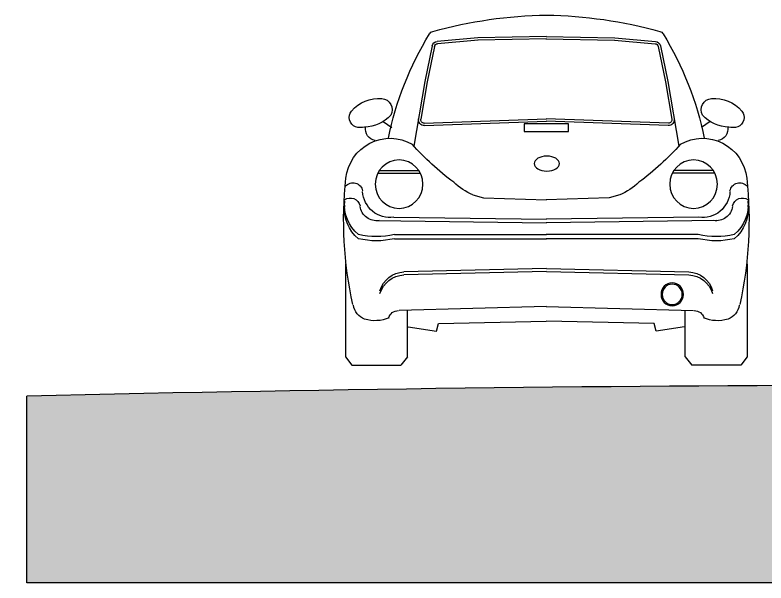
# Model space of a CAD drawing. Header units: inches. Extents: x -309 to 190, y -1585 to -1350.
# Drawn here: x -78.448 to -75.234, y -1453.559 to -1451.127 of the extents above; entities that cross this region are included whole.
import ezdxf

# ---------------------------------------------------------------- set-up
doc = ezdxf.new("R2010")
doc.units = ezdxf.units.IN
doc.header["$MEASUREMENT"] = 0
doc.layers.get('0').update_dxf_attribs({"color": 9, "linetype": 'CONTINUOUS'})
doc.layers.add('0.50', color=9, linetype='CONTINUOUS')

# ---------------------------------------------------------------- blocks, each defined once
blk = doc.blocks.new('newbt')
for p, q in [((-0.2907400096173661, 1.384786240454701), (-0.464114980522993, 1.369011567970346)), ((0.0037810966666143, 1.390540857926595), (-0.2907400096173661, 1.384786240454701)), ((0.001299651178897, 1.390540857926595), (0.2958207574628204, 1.384786240454701)), ((0.2958207574628204, 1.384786240454701), (0.4691957283685042, 1.369011567970346)), ((-0.2898674319869769, 1.374870828382313), (-0.4632424028926608, 1.359096155897987)), ((0.0039691936190707, 1.380587666315534), (-0.2905519126649096, 1.37483304884364)), ((0.0011115542264406, 1.380587666315534), (0.2956326605103641, 1.37483304884364)), ((0.2949481798324882, 1.374870828382313), (0.4683231507381152, 1.359096155897987)), ((-0.4858838089569418, 1.349354048651861), (-0.5172946753330621, 1.197764910793608)), ((-0.4763036999530073, 1.347301644306838), (-0.5077145663291276, 1.195712506448586)), ((0.4813844477985186, 1.347301644306838), (0.5127953141746389, 1.195712506448586)), ((0.4909645568024529, 1.349354048651861), (0.5223754231785734, 1.197764910793608)), ((-0.5172946753330621, 1.197764910793608), (-0.5642476445984812, 0.9202125635975732)), ((-0.5076459386446573, 1.196077311811535), (-0.5346697851082923, 1.036331674131957)), ((0.5127266864901685, 1.196077311811535), (0.5397505329538035, 1.036331674131957)), ((0.5223754231785734, 1.197764910793608), (0.5693283924439357, 0.9202125635975732)), ((-0.5196702593268016, 1.018877328802773), (0.003430149500673, 1.037955823612918)), ((0.5247510071723128, 1.018877328802773), (0.0016505983447814, 1.037955823612918)), ((-0.6985570635501972, 1.026319516154501), (-0.6610763849341197, 1.000719201476471)), ((-0.5193193121609171, 1.00892869756538), (0.0037810966666143, 1.028007192375525)), ((-0.0927959119616162, 0.9835552383945299), (-0.0927959119616162, 1.016018024119347)), ((-0.0927959119616162, 1.016018024119347), (0.097138844438291, 1.016018024119347)), ((0.5244000600064282, 1.00892869756538), (0.001299651178897, 1.028007192375525)), ((0.097138844438291, 1.016018024119347), (0.097138844438291, 0.9835552383945299)), ((0.7006837736024636, 1.026319516154501), (0.6632030949863861, 1.000719201476471)), ((0.097138844438291, 0.9835552383945299), (-0.0927959119616162, 0.9835552383945299)), ((-0.7183442919280197, 0.8052949828249609), (-0.5371361948526783, 0.8052949828249609)), ((-0.7123909321666133, 0.8155001979593521), (-0.5430895546140846, 0.8155001979593521)), ((0.723425039773474, 0.8052949828249609), (0.5422169426981327, 0.8052949828249609)), ((0.7174716800120678, 0.8155001979593521), (0.5481703024595391, 0.8155001979593521)), ((-0.3114560349370095, 0.7116939988861191), (-0.2662895599968351, 0.699456905280556)), ((0.3165367827825207, 0.7116939988861191), (0.2713703078423464, 0.699456905280556)), ((-0.2662895599968351, 0.699456905280556), (0.0037055175728256, 0.6902790850764405)), ((0.2713703078423464, 0.699456905280556), (0.0013752302726289, 0.6902790850764405)), ((-0.6503955874012491, 0.6165606047625829), (0.0037810966666143, 0.6079287991410354)), ((0.6554763352467603, 0.6165606047625829), (0.001299651178897, 0.6079287991410354)), ((-0.7240255575704851, 0.6021744228417277), (0.0035269874974802, 0.5925744289847046)), ((0.7291063054159963, 0.6021744228417277), (0.0015537603480311, 0.5925744289847046)), ((-0.6475636183327538, 0.5417520246636229), (0.0037810966666143, 0.5417520246636229)), ((-0.6475636183327538, 0.5238927691399624), (0.0037810966666143, 0.5238927691399624)), ((0.652644366178265, 0.5417520246636229), (0.001299651178897, 0.5417520246636229)), ((0.652644366178265, 0.5238927691399624), (0.001299651178897, 0.5238927691399624)), ((-0.8576554678403454, 0.4164900883397138), (-0.8576554678403454, 0.0181175936499756)), ((0.0014846340355916, 0.3960792111683702), (-0.6070948947366333, 0.3818102689344869)), ((0.0014846340355916, 0.3961287175705763), (0.6121756425821446, 0.3818102689344869)), ((0.8626555938661226, 0.4164900883397138), (0.8626555938661226, 0.0181175936499756)), ((0.0014846340355916, 0.3833226319572986), (-0.6070948947366333, 0.3690536897234153)), ((0.0014846340355916, 0.3833721383595048), (0.6121756425821446, 0.3690536897234153)), ((0.0037810966666143, 0.2338863809913505), (-0.627740243390349, 0.2166227697483123)), ((0.001299651178897, 0.2338863809913505), (0.6328209912358034, 0.2166227697483123)), ((-0.5917427290102069, 0.0181175936499756), (-0.5917427290102069, 0.2176068174036629)), ((0.5967428550359842, 0.0181175936499756), (0.5967428550359842, 0.2176068174036629)), ((-0.4677045764643708, 0.1282986405214785), (-0.4584120247581609, 0.1613436167068301)), ((-0.4584120247581609, 0.1613436167068301), (0.0015754127369974, 0.1707847973015362)), ((0.4634927726036154, 0.1613436167068301), (0.0035053351085139, 0.1707847973015362)), ((0.4727853243098821, 0.1282986405214785), (0.4634927726036154, 0.1613436167068301)), ((-0.5885093827885158, 0.1471814840559489), (-0.4677045764643708, 0.1282986405214785)), ((0.593590130634027, 0.1471814840559489), (0.4727853243098821, 0.1282986405214785)), ((-0.8576554678404023, 0.0181175936499756), (-0.8293067737075716, -0.0181175936499756)), ((-0.5917427290102069, 0.0181175936499756), (-0.6200914231430374, -0.0181175936499756)), ((0.5967428550359273, 0.0181175936499756), (0.6250915491687579, -0.0181175936499756)), ((0.8626555938661226, 0.0181175936499756), (0.8343068997333489, -0.0181175936499756)), ((-0.8293067737075716, -0.0181175936499756), (-0.6200914231429806, -0.0181175936499756)), ((0.8343068997333489, -0.0181175936499756), (0.6250915491687579, -0.0181175936499756))]:
    blk.add_line(p, q)
for centre, major_axis, ratio, start_param, end_param in [((0.037946677565003, -0.5519360119714918), (2.2774e-12, 2.034201825663847), 0.9834667438754696, 0.0181890110697083, 0.2637456281856971), ((-0.0317569222140151, -0.5470095728583148), (-1.6649e-12, 2.029151773937829), 0.9834667438753578, -0.2638420516266815, -0.0166960874939051), ((0.6539698657434201, 0.6724849357342749), (-1.91065e-11, 1.378926206180797), 0.9834667438759604, 1.013955915325076, 1.365176638025429), ((-0.4765083844171727, 1.38810325423833), (-1.8624e-12, 0.0248875726122857), 0.9834667438756756, 0.2939016414447246, 1.013955915264844), ((0.4815891322626272, 1.38810325423833), (1.8627e-12, 0.0248875726122857), 0.9834667438756756, -1.013955915264834, -0.2939016414447142), ((-0.6488891178979089, 0.6724849357342749), (1.92063e-11, 1.378926206180795), 0.9834667438759624, -1.365176638025357, -1.013955915325003), ((-0.4619335364471339, 1.344223037789362), (-2.067e-12, 0.0248875726123185), 0.9834667438743776, 0.0892438926900847, 1.363139544882168), ((-0.4619335364471339, 1.344223037789362), (-4.465000000000001e-13, 0.0149325435674117), 0.9834667438726326, 0.0892438927449433, 1.363139544934343), ((0.4670142842925884, 1.344223037789362), (4.466e-13, 0.0149325435674117), 0.9834667438726326, -1.363139544934338, -0.0892438927449386), ((0.4670142842925884, 1.344223037789362), (2.0669e-12, 0.0248875726123185), 0.9834667438743776, -1.363139544882171, -0.089243892690088), ((-0.7175251625552052, 0.968884145919759), (-6.709e-13, 0.1559820580222471), 0.9834667438751652, -0.0879484503293267, 0.8607481456355333), ((0.7196518726074715, 0.968884145919759), (6.703999999999998e-13, 0.1559820580222471), 0.9834667438751646, -0.8607481456355363, 0.08794845032932401), ((-0.7073551845746806, 1.075993589159935), (-1.6019e-12, 0.04838653282877249), 0.9834667438751548, 4.222150406784172, 6.213693655078515), ((0.709481894626947, 1.075993589159935), (1.6018e-12, 0.04838653282877249), 0.9834667438751544, 0.0694916521010696, 2.061034900395411), ((-0.8026509958696124, 1.043036306668852), (4.038e-13, 0.04224967773290109), 0.9834667438752752, 0.8553511816445925, 2.795362015762842), ((0.8047777059218788, 1.043036306668852), (-4.038e-13, 0.04224967773290109), 0.9834667438752756, 3.487823291416743, 5.427834125534995), ((-0.7842096362534221, 1.16962010212535), (-7.245000000000001e-13, 0.1677851147881523), 0.9834667438753503, 3.177759182091528, 3.945642159689632), ((-0.520196680075685, 1.033800275658848), (8.238e-13, 0.0248875726123102), 0.9834667438755847, 1.400451438193691, 3.1774462379789), ((-0.520196680075685, 1.033800275658848), (3.262999999999999e-13, 0.0149325435673811), 0.9834667438760604, 1.40045143818141, 3.177446237969005), ((0.5252774279211962, 1.033800275658848), (-8.236e-13, 0.0248875726123102), 0.9834667438755847, 3.105739069200692, 4.882733868985902), ((0.5252774279211962, 1.033800275658848), (-3.262999999999999e-13, 0.0149325435673811), 0.9834667438760601, 3.105739069210577, 4.882733868998173), ((0.7863363463056317, 1.16962010212535), (7.243000000000002e-13, 0.1677851147881523), 0.9834667438753499, 2.337543147489951, 3.105426125088055), ((-0.7948194543409386, 1.069154398101773), (-8.688e-13, 0.0695337811012276), 0.9834667438770808, 2.815103943413569, 3.409102801959025), ((-0.7259209053871701, 0.9944608496440992), (-1.1323e-12, 0.0497177242677124), 0.9834667438747716, 1.419695025941008, 2.99433506729817), ((0.7280476154394365, 0.9944608496440992), (1.1324e-12, 0.0497177242677124), 0.9834667438747721, 3.288850239881419, 4.863490281238581), ((0.7969461643932049, 1.069154398101773), (8.688e-13, 0.0695337811012276), 0.9834667438770818, 2.87408250522056, 3.468081363766016), ((-0.6662804023641229, 0.7604684926882328), (-3.704e-13, 0.1936997766519844), 0.9834667438754248, -0.5176009453552413, 1.455547914908998), ((0.6713611502095774, 0.7604684926882328), (3.706e-13, 0.1936997766519843), 0.9834667438754245, -1.455547914908998, 0.5176009453552424), ((0.340058727605026, 1.775156326450513), (8.7774e-12, 1.255557787698152), 0.9834667438752479, 2.310530609237837, 2.504993206169767), ((-0.3349779797595715, 1.775156326450513), (-8.3358e-12, 1.255557787698159), 0.9834667438752482, 3.778192101010172, 3.972654697942098), ((-0.627740243390349, 0.7575457181664547), (1.513e-12, 0.1037661570105683), 0.9834667438754006, -1.570796326780556, 4.712388980399028), ((0.6328209912358034, 0.7575457181664547), (1.513e-12, 0.1037661570105683), 0.9834667438754006, -1.570796326780556, 4.712388980399028), ((0.7847210645327323, 0.6045207527804451), (1.3745e-12, 1.677304723295967), 0.9834667438754876, 1.464340405425955, 1.78833208425893), ((-0.7796403166872209, 0.6045207527804451), (-1.3766e-12, 1.677304723295965), 0.9834667438754884, 4.494853222920653, 4.818844901753629), ((-0.8251595488618477, 0.7205198037543994), (1.625e-13, 0.0431599749490007), 0.9834667438749151, -1.378379588345506, 0.8527952323699572), ((-0.188268221481394, 0.999241196909196), (1.4428e-12, 0.3136449348355017), 0.9834667438749932, 2.411526778403707, 2.730768756717835), ((0.1933489693269052, 0.999241196909196), (-1.4428e-12, 0.3136449348355017), 0.9834667438749932, 3.552416550461748, 3.871658528775878), ((0.8302402967073589, 0.7205198037543994), (-1.623e-13, 0.0431599749490007), 0.9834667438749151, -0.8527952323699528, 1.37837958834551), ((-0.6680455514206188, 0.7327763323916942), (-4.134e-13, 0.1175932766388902), 0.9834667438754978, 1.629339973406099, 3.294807961233913), ((0.6731262992660731, 0.7327763323916942), (4.127e-13, 0.1175932766388902), 0.9834667438754976, 2.988377345945664, 4.65384533377348), ((-0.7014959123645212, 0.6681311716784819), (1.1639e-12, 0.1620726467665178), 0.9834667438755921, 1.462712185440811, 2.462493264713803), ((-0.8363750236299551, 0.6550591417930605), (3.607e-13, 0.04351386341624428), 0.9834667438760001, -1.329109860115974, 0.5836765687333032), ((0.8414557714754096, 0.6550591417930605), (-3.604999999999998e-13, 0.04351386341624428), 0.9834667438760001, -0.5836765687332983, 1.329109860115979), ((0.7065766602099757, 0.6681311716784819), (-1.164e-12, 0.1620726467665178), 0.9834667438755924, 3.820692042465781, 4.820473121738774), ((-0.7014959123645212, 0.6502719161548214), (1.1639e-12, 0.1620726467665178), 0.9834667438755921, 1.462712185440811, 2.462493264713803), ((-0.7248471342464314, 0.6730179723931827), (1.558e-12, 0.0719127688267426), 0.98346674387532, 1.71622555138714, 3.314230436109837), ((0.7299278820918857, 0.6730179723931827), (-1.5577e-12, 0.0719127688267426), 0.9834667438753202, 2.968954871069753, 4.566959755792449), ((0.7065766602099757, 0.6502719161548214), (-1.164e-12, 0.1620726467665178), 0.9834667438755924, 3.820692042465781, 4.820473121738774), ((-0.7240259661061259, 0.8798931203099299), (4.930000000000001e-14, 0.346964143036055), 0.9834667438749626, 2.912220817913, 3.367591719100297), ((-0.7240259661061259, 0.8620338647862695), (4.930000000000001e-14, 0.346964143036055), 0.9834667438749626, 2.912220817913, 3.367591719100297), ((0.7291067139516372, 0.8798931203099299), (-5.460000000000001e-14, 0.346964143036055), 0.983466743874963, 2.915593588079272, 3.37096448926657), ((0.7291067139516372, 0.8620338647862695), (-5.460000000000001e-14, 0.346964143036055), 0.983466743874963, 2.915593588079272, 3.37096448926657), ((-0.6033323460752058, 0.269422106628042), (-6.077e-13, 0.1124532604447629), 0.9834667438754444, 0.0340278264494014, 1.28097914329993), ((-0.6033323460752058, 0.256665527416942), (-8.881000000000003e-13, 0.1124532604447626), 0.9834667438753449, 0.0340278264468701, 1.280979143297741), ((0.6084130939207171, 0.269422106628042), (6.079e-13, 0.1124532604447629), 0.9834667438754444, -1.280979143299929, -0.0340278264494001), ((0.6084130939207171, 0.256665527416942), (8.876e-13, 0.1124532604447626), 0.9834667438753452, -1.280979143297745, -0.0340278264468745), ((-0.5362405157172248, 0.2857225551540239), (1.4842e-12, 0.0488120019082885), 0.9834667438759235, -1.570796326764993, 4.712388980414592), ((-0.5362405157172248, 0.2857225551540239), (-2.29e-13, 0.0436921523400428), 0.9834667438754083, 4.712388980379535, 10.99557428755912), ((-0.7459966598114534, 0.2531528817572166), (2.23e-14, 0.0795991703916039), 0.9834667438750193, 1.741374415879717, 2.762044964770345), ((0.7510774076569647, 0.2531528817572166), (-2.31e-14, 0.0795991703916039), 0.9834667438750194, 3.521140342409228, 4.541810891299856), ((-0.6293241763411856, 0.1695925661966555), (-1.1184e-12, 0.0470473213957609), 0.9834667438751864, 0.0269764780138904, 1.237760422065972), ((0.634404924186697, 0.1695925661966555), (1.1182e-12, 0.0470473213957609), 0.9834667438751864, -1.237760422065977, -0.0269764780138948), ((-0.7308574233595664, 0.3373649111910879), (6.569e-13, 0.1643926488186865), 0.9834667438762846, 2.865044121849148, 3.526056409735648), ((0.7359381712050777, 0.3373649111910879), (-6.579e-13, 0.1643926488186865), 0.9834667438762843, 2.75712889744393, 3.41814118533043)]:
    blk.add_ellipse(centre, major_axis=major_axis, ratio=ratio, start_param=start_param, end_param=end_param)
blk.add_ellipse((0.0002999644636361, 0.8455936764321734), major_axis=(0.0536721870005295, 4.43e-14), ratio=0.5967033277242897)

msp = doc.modelspace()

# ---------------------------------------------------------------- hatches: boundary and pattern name
at = {"layer": '0.50'}
h = msp.add_hatch(dxfattribs=at)
h.set_pattern_fill('ANSI36', color=256, scale=0.4)
h.set_pattern_definition([(45, (-166.7372012023438, 54.53774539373079), (0.0265165042944955, 0.0972271824131503), [0.125, -0.025, 0, -0.025])])
edge = h.paths.add_edge_path()
edge.add_line((33.62270249277816, -1452.658745454845), (37.60270249277681, -1452.658745454845))
edge.add_line((37.60270249277681, -1452.658745454845), (37.60270249277681, -1452.758745454845))
edge.add_arc((41.60270249278807, -1651.249140402023), 198.5306950732981, 88.84552549082451, 91.15447450918191, ccw=False)
edge.add_line((45.60270249277681, -1452.758745454844), (45.60270249277681, -1453.558745454845))
edge.add_line((45.60270249277681, -1453.558745454845), (33.62270249277816, -1453.558745454845))
edge.add_line((33.62270249277816, -1453.558745454845), (33.62270249277816, -1452.658745454845))
edge = h.paths.add_edge_path()
edge.add_arc((-74.39729750721847, -1622.43823409084), 169.7266298014918, 88.64956760744002, 91.35043239256328, ccw=False)
edge.add_line((-70.39729750722319, -1452.758745454845), (-70.39729750722319, -1452.658745454845))
edge.add_line((-70.39729750722319, -1452.658745454845), (33.62270249277816, -1452.658745454845))
edge.add_line((33.62270249277816, -1452.658745454845), (33.62270249277816, -1453.558745454845))
edge.add_line((33.62270249277816, -1453.558745454845), (-70.39729750722319, -1453.558745454845))
edge.add_line((-70.39729750722319, -1453.558745454845), (-78.3972975072234, -1453.558745454845))
edge.add_line((-78.3972975072234, -1453.558745454845), (-78.3972975072234, -1452.758745454845))

# ---------------------------------------------------------------- linework, layer by layer
msp.add_lwpolyline([(45.60270249277681, -1452.758745454845), (45.60270249277681, -1453.558745454845), (-70.39729750722319, -1453.558745454845), (-78.3972975072234, -1453.558745454845), (-78.3972975072234, -1452.758745454845)])
msp.add_arc((-74.39729750721729, -1622.43823409084), 169.7266298014919, 88.6495676074367, 91.35043239256329)

# ---------------------------------------------------------------- block references
at = {"xscale": -1}
msp.add_blockref('newbt', (-76.17187391554882, -1452.608637388738), dxfattribs=at)

doc.saveas('drawing.dxf')
